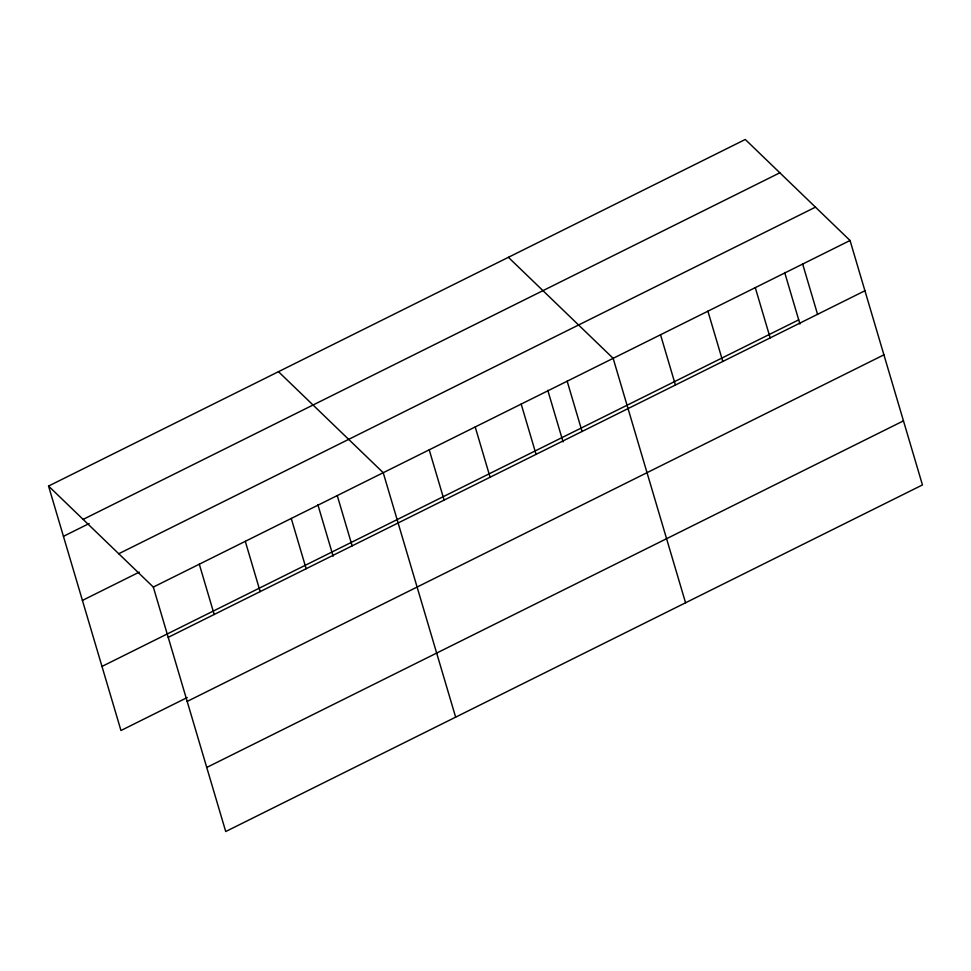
<?xml version="1.0" encoding="UTF-8"?>
<svg xmlns="http://www.w3.org/2000/svg" width="971" height="971" viewBox="0 0 971 971"><rect width="100%" height="100%" fill="white"/><g stroke="black" fill="none" stroke-linecap="round" stroke-linejoin="round"><path stroke-width="1.46" d="M48.55 486.058L745.279 139.472L850.038 240.492L922.45 484.942L225.721 831.528L153.321 587.079L48.55 486.058L120.962 730.508L187.233 697.542M83.118 519.4L779.847 172.802M63.443 536.332L89.138 523.551M118.741 553.749L815.47 207.151M82.426 600.418L139.229 572.15M153.321 587.079L850.038 240.492M101.979 666.434L798.708 319.847M168.201 637.352L864.93 290.754M187.185 701.426L883.913 354.84M206.75 767.454L903.467 420.856M508.391 257.315L613.15 358.323L685.562 602.785M278.471 371.687L383.229 472.707L455.642 717.156M802.665 264.051L817.558 314.325M784.677 272.475L799.946 324.023M755.28 287.622L770.173 337.896M707.908 311.193L722.8 361.467M660.535 334.764L675.428 385.026M567.173 381.202L582.066 431.476M547.79 390.318L563.059 441.866M521.184 404.082L536.077 454.355M475.207 426.949L490.088 477.222M429.218 449.828L444.111 500.101M337.253 495.574L352.145 545.848M317.869 504.689L333.138 556.237M291.264 518.453L306.156 568.727M245.287 541.333L260.179 591.594M199.298 564.2L214.19 614.473"/></g></svg>
